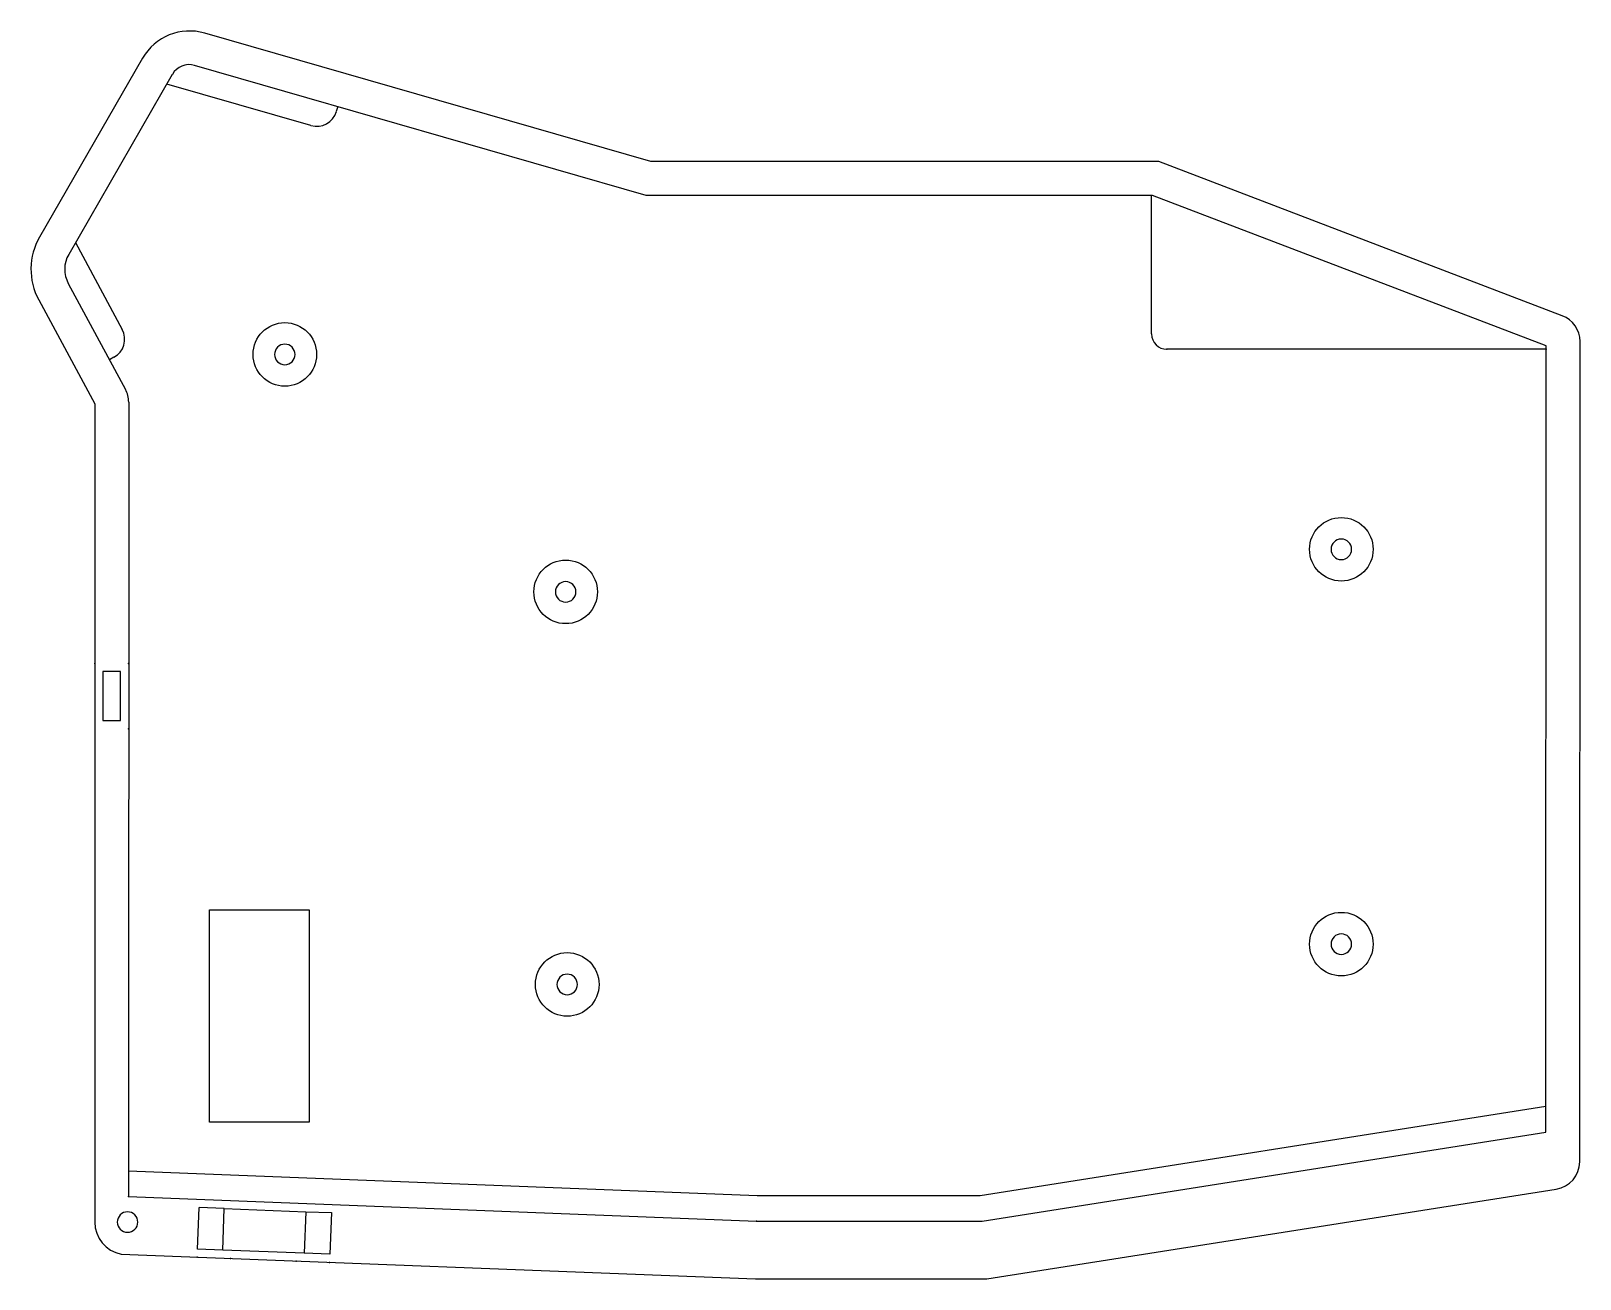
# Model space of a CAD drawing. Header units: millimetres. Extents: x 78 to 229, y 29 to 151.
import ezdxf

# ---------------------------------------------------------------- set-up
doc = ezdxf.new("R2010")
doc.units = ezdxf.units.MM
doc.layers.get('0').update_dxf_attribs({"linetype": 'CONTINUOUS'})

msp = doc.modelspace()

# ---------------------------------------------------------------- linework, layer by layer
for p, q in [((138.22, 134.5), (94.21, 147.18)), ((92.03, 146.3), (81.93, 128.75)), ((105.54, 141.31), (91.49, 145.36)), ((108.16, 143.16), (108.02, 142.68)), ((187.59, 134.5), (138.22, 134.5)), ((187.5, 121), (187.5, 134.5)), ((225.97, 119.84), (187.59, 134.5)), ((82.59, 129.9), (87.15, 121.44)), ((81.89, 125.93), (87.46, 115.59)), ((225.97, 119.5), (189, 119.5)), ((225.94, 43.17), (225.97, 119.84)), ((86.34, 118.73), (85.9, 118.49)), ((87.78, 114.36), (87.77, 36.89)), ((95.66, 44.13), (95.66, 64.83)), ((95.66, 64.83), (105.36, 64.83)), ((105.36, 64.83), (105.36, 44.13)), ((170.79, 37), (225.94, 45.7)), ((105.36, 44.13), (95.66, 44.13)), ((170.99, 34.5), (225.94, 43.17)), ((87.77, 39.39), (149.04, 37)), ((87.77, 36.89), (148.99, 34.5)), ((149.04, 37), (170.79, 37)), ((94.48, 31.77), (94.64, 35.82)), ((97.1, 35.72), (94.64, 35.82)), ((105.05, 35.41), (104.89, 31.37)), ((148.99, 34.5), (170.99, 34.5)), ((96.97, 31.67), (94.48, 31.77))]:
    msp.add_line(p, q)
msp.add_lwpolyline([(87.05, 31.26), (148.89, 28.85), (171.43, 28.85), (226.96, 37.61, 0.368985), (229.24, 40.27), (229.27, 120.26, 0.311082), (227.53, 122.78), (188.2, 137.8), (138.69, 137.8), (95.19, 150.33, 0.344996), (89.13, 147.88), (79.09, 130.45, 0.259938), (79.01, 124.31), (84.47, 114.18), (84.47, 94.9), (84.47, 34.4, 0.358247)], format="xyb", close=True)
for points in [[(85.27, 83.31), (86.97, 83.31), (86.97, 88.07), (85.27, 88.07)], [(97.1, 35.72), (105.05, 35.41), (107.55, 35.32), (107.39, 31.27), (104.89, 31.37), (96.97, 31.67)]]:
    msp.add_lwpolyline(points, close=True)
for centre in [(103, 119), (206, 100), (130.38, 95.85), (206, 61.5), (130.53, 57.57)]:
    msp.add_circle(centre, 3.1)
at = {"extrusion": (0, 0, -1)}
for centre in [(-103, 119), (-206, 100), (-130.38, 95.85), (-206, 61.5), (-130.53, 57.57), (-87.67, 34.4)]:
    msp.add_circle(centre, 1, dxfattribs=at)
for centre, radius, start, end in [((93.68, 145.36), 1.9, 73.9278, 150.0648), ((106.1, 143.24), 2, 253.9278, 343.9278), ((84.44, 127.3), 2.9, 150.0648, 208.3484), ((85.39, 120.49), 2, -61.6516, 28.3484), ((189, 121), 1.5, 180, 270), ((85.18, 114.36), 2.6, -0.0011, 28.3484)]:
    msp.add_arc(centre, radius, start, end)
for p in [(189, 119.5), (225.97, 119.5), (84.47, 88.87), (87.77, 88.87), (87.77, 82.51), (87.77, 36.89), (148.99, 34.5), (94.44, 30.97), (97.69, 30.85), (104.12, 30.59), (107.36, 30.47)]:
    msp.add_point(p)

doc.saveas('drawing.dxf')
